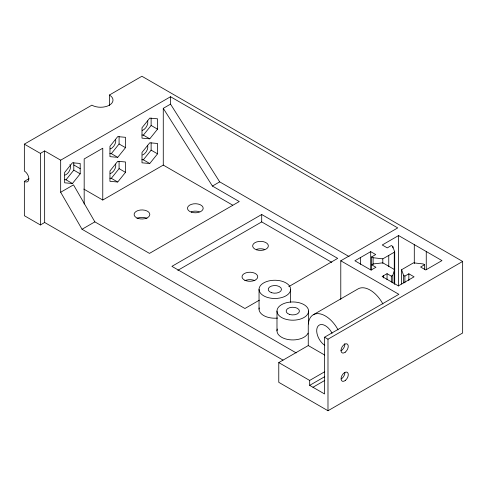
<?xml version="1.0" encoding="UTF-8"?>
<svg xmlns="http://www.w3.org/2000/svg" width="487" height="487" viewBox="0 0 487 487"><rect width="100%" height="100%" fill="white"/><g stroke="black" fill="none" stroke-linecap="round" stroke-linejoin="round"><path stroke-width="0.73" d="M296.187 352.905L82.041 229.267L60.674 192.255L60.674 160.18L170.541 96.736L397.733 227.91L340.784 260.782L340.784 299.371M64.607 179.679L66.019 179.8L73.793 170.133L73.793 162.731M80.197 173.829L80.197 163.468L72.429 162.774L64.655 172.441L64.655 182.808L72.429 183.502L80.197 173.829L73.793 170.133M84.178 204.004L84.178 158.951L102.769 148.218L102.769 200.029L83.801 189.078M109.386 105.588L109.386 95.044L141.906 76.258L462.65 261.44L462.65 332.992L327.988 410.742L278.771 382.325L278.771 362.59L308.259 345.563L324.695 355.053M102.769 200.029L163.273 165.087L163.273 108.333L170.541 104.139L170.541 96.736M308.259 345.563L308.259 325.827A24.173 13.959 60 0 1 318.815 313.683A24.173 13.959 60 0 1 337.442 328.713L338.015 329.906M360.514 264.313L360.514 257.538M370.698 269.731L370.698 251.657L354.889 260.782L371.021 270.096L375.934 267.26L371.66 264.794L373.115 263.954L382.806 262.834L394.707 269.713L392.772 275.307L392.772 282.837M371.66 270.066L371.66 256.899L375.721 254.555L370.698 251.657M373.115 264.514L373.115 257.733L371.66 256.899M382.806 263.376L382.806 258.853L394.707 251.98L392.772 246.385L391.323 245.545L387.262 247.889L382.24 244.991L398.585 235.556L441.965 260.6L425.723 269.975L420.598 267.016L424.548 264.733L424.548 269.25M383.628 277.907L383.628 275.648M387.049 279.702L387.049 273.676L382.131 276.513L398.372 285.887L414.078 276.823L408.843 273.797L404.892 276.08L403.546 275.307L401.611 269.713L413.512 262.834L423.203 263.954L424.548 264.733M388.76 266.718L388.76 255.419M391.323 282.168L391.323 276.141L387.049 273.676M392.772 247.889L392.772 246.385M394.269 283.872L394.269 252.236M394.707 284.365L394.707 251.98M398.585 286.021L398.585 235.556M401.611 284.018L401.611 269.713M403.546 282.837L403.546 275.307M404.892 282.862L404.892 276.08M408.843 280.579L408.843 273.797M414.291 263.558L414.291 244.62M426.259 269.713L426.259 251.529M109.904 153.521L111.316 153.649L119.084 143.975L119.084 136.573M117.726 157.344L125.5 147.677L125.5 137.316L117.726 136.622L109.959 146.289L109.959 156.65L117.726 157.344L111.316 153.649M141.948 135.009L143.361 135.136L151.128 125.469L151.128 118.067M109.904 178.193L111.316 178.321L119.084 168.648L119.084 161.246M149.765 138.832L157.538 129.165L157.538 118.804L149.765 118.11L141.997 127.777L141.997 138.144L149.765 138.832L143.361 135.136M117.726 182.016L125.5 172.349L125.5 161.988L117.726 161.294L109.959 170.961L109.959 181.328L117.726 182.016L111.316 178.321M141.948 159.681L143.361 159.809L151.128 150.142L151.128 142.74M149.765 163.51L157.538 153.837L157.538 143.476L149.765 142.782L141.997 152.449L141.997 162.816L149.765 163.51L143.361 159.809M28.885 178.741L24.35 181.359L24.91 181.688A6.343 3.665 60 0 0 28.836 178.845A6.343 3.665 60 0 0 24.965 171.442L24.35 171.083L24.35 144.146L91.866 105.162A12.388 7.153 0 0 0 109.392 105.155A12.388 7.153 0 0 0 109.386 95.044M24.35 144.146L40.366 153.393L44.64 150.927L60.674 160.18M60.674 192.255L73.494 184.859L94.862 221.865L149.472 253.392L239.263 201.551L212.423 186.058L163.273 108.333M24.35 181.359L24.356 215.704L40.384 224.957L44.658 222.486L283.02 360.106M82.041 229.267L94.862 221.865M212.423 186.058L219.686 181.864L349.112 256.588M288.761 286.624L337.686 258.378L261.702 214.505L171.911 266.346L244.918 308.502L259.358 300.169M177.81 270.346L261.702 221.908L331.793 262.377M313.269 314.76L358.079 288.888A24.173 13.959 60 0 1 382.934 304.065M391.323 276.141L392.772 275.307M278.771 362.59L309.677 380.426L309.677 385.363L324.567 393.959L324.567 337.211L398.865 294.318L340.784 260.782M324.567 337.211L327.988 339.189L462.65 261.44M309.677 380.426L324.744 371.727M309.677 385.363L324.744 376.664M312.958 387.262L324.768 380.444M373.115 257.733L382.806 258.853M151.128 125.469L157.538 129.165M151.128 150.142L157.538 153.837M163.273 165.087L232.713 205.173M119.084 143.975L125.5 147.677M119.084 168.648L125.5 172.349M73.793 164.953L80.197 168.648M66.019 179.8L72.429 183.502M170.541 104.139L219.686 181.864M44.64 150.927L44.658 222.486M40.366 153.393L40.384 224.957M327.988 339.189L327.988 410.742M308.575 311.077A15.791 9.119 0 0 1 284.883 318.973A15.791 9.119 0 0 1 284.883 303.182A15.791 9.119 0 0 1 308.575 311.077L308.575 323.983M290.623 289.363A15.791 9.119 0 0 1 266.937 297.259A15.791 9.119 0 0 1 266.937 281.468A15.791 9.119 0 0 1 290.623 289.363L290.623 302.269M276.987 311.077L276.987 330.813M261.702 214.505L261.702 221.908M259.041 289.363L259.041 309.099M191.403 211.735A7.859 4.535 0 0 1 199.262 211.735M244.827 280.695A7.859 4.535 0 0 1 254.932 280.695M256.576 249.362A7.859 4.535 0 0 1 264.429 249.362M277.578 318.078A15.791 9.119 0 0 1 259.175 307.912M308.034 333.175A15.791 9.119 0 0 1 289.193 339.695A15.791 9.119 0 0 1 277.292 329.035M324.792 345.338A12.236 7.068 60 0 1 317.67 326.661A12.236 7.068 60 0 1 332.079 333.285M115.65 164.113A6.343 3.665 -60 0 1 110.153 173.634M115.65 139.44A6.343 3.665 -60 0 1 110.153 148.961M147.695 120.928A6.343 3.665 -60 0 1 142.198 130.449M147.573 145.229A6.343 3.665 -60 0 1 142.594 154.994M69.909 164.606A6.343 3.665 -60 0 1 69.58 170.535A6.343 3.665 -60 0 1 64.862 175.113M136.92 218.395A7.859 4.535 0 0 1 147.025 218.395M344.79 343.694A5.12 2.959 -60 0 1 340.87 350.81M344.881 372.677A5.12 2.952 -60 0 1 341.229 378.923M256.576 249.819A7.859 4.535 0 0 0 268.361 245.892A7.859 4.535 0 0 0 256.576 241.966A7.859 4.535 0 0 0 256.576 249.819M245.947 280.695A7.859 4.535 0 0 0 257.733 276.768A7.859 4.535 0 0 0 245.947 272.836A7.859 4.535 0 0 0 245.947 280.695M271.509 292.687A6.648 3.841 0 0 0 281.48 289.363A6.648 3.841 0 0 0 271.509 286.039A6.648 3.841 0 0 0 271.509 292.687M289.455 314.401A6.648 3.841 0 0 0 299.432 311.077A6.648 3.841 0 0 0 289.455 307.754A6.648 3.841 0 0 0 289.455 314.401M345.581 380.225A5.12 2.952 -60 0 0 347.261 372.281A5.12 2.952 -60 0 0 341.192 377.595A5.12 2.952 -60 0 0 345.581 380.225M345.234 352.198A5.12 2.959 -60 0 0 347.438 344.151A5.12 2.959 -60 0 0 341.247 348.905A5.12 2.959 -60 0 0 345.234 352.198M191.403 212.192A7.859 4.535 0 0 0 203.189 208.266A7.859 4.535 0 0 0 191.403 204.339A7.859 4.535 0 0 0 191.403 212.192M138.04 218.395A7.859 4.535 0 0 0 149.826 214.469A7.859 4.535 0 0 0 138.04 210.536A7.859 4.535 0 0 0 138.04 218.395"/></g></svg>
